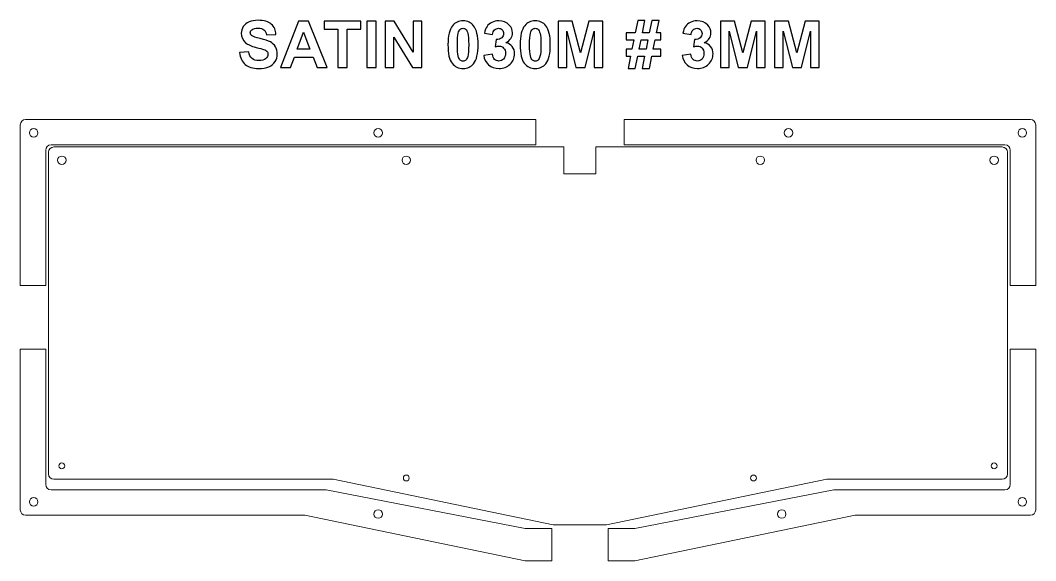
# Model space of a CAD drawing. Header units: centimetres. Extents: x -93 to 10, y -23 to 17.
# Drawn here: x -50.16 to -12.14, y -3.49 to 16.73 of the extents above; entities that cross this region are included whole.
import ezdxf

# ---------------------------------------------------------------- set-up
doc = ezdxf.new("R2010")
doc.units = ezdxf.units.CM
doc.header["$MEASUREMENT"] = 0
doc.layers.add('CASE_LAYER', color=7, linetype='Continuous')

msp = doc.modelspace()

# ---------------------------------------------------------------- linework, layer by layer
at = {"layer": 'CASE_LAYER', "color": 250}
for points, knots in [([(-41.955, 15.52161), (-41.955, 15.52161), (-41.61232, 15.55564), (-41.61232, 15.55564), (-41.59167, 15.44101), (-41.55035, 15.35716), (-41.48757, 15.30329), (-41.42478, 15.24942), (-41.34013, 15.22268), (-41.2336, 15.22268), (-41.12099, 15.22268), (-41.03593, 15.24658), (-40.97882, 15.29438), (-40.92171, 15.34218), (-40.89295, 15.39807), (-40.89295, 15.46207), (-40.89295, 15.50339), (-40.9051, 15.53822), (-40.929, 15.56739), (-40.9529, 15.59614), (-40.99502, 15.62126), (-41.05497, 15.64232), (-41.09588, 15.6569), (-41.18904, 15.68202), (-41.33486, 15.71847), (-41.5224, 15.76546), (-41.65404, 15.82297), (-41.72979, 15.89143), (-41.83632, 15.98743), (-41.88938, 16.10449), (-41.88938, 16.24261), (-41.88938, 16.33132), (-41.86427, 16.41476), (-41.81445, 16.49212), (-41.76422, 16.56949), (-41.69212, 16.62822), (-41.59774, 16.66873), (-41.50336, 16.70923), (-41.38995, 16.72948), (-41.25628, 16.72948), (-41.03877, 16.72948), (-40.87472, 16.68128), (-40.76495, 16.58447), (-40.65478, 16.48767), (-40.59726, 16.35886), (-40.59159, 16.19724), (-40.59159, 16.19724), (-40.94399, 16.18509), (-40.94399, 16.18509), (-40.95897, 16.27501), (-40.99097, 16.33942), (-41.03998, 16.37871), (-41.08899, 16.418), (-41.16271, 16.43784), (-41.26074, 16.43784), (-41.362, 16.43784), (-41.44139, 16.41678), (-41.4985, 16.37466), (-41.53536, 16.34752), (-41.554, 16.31147), (-41.554, 16.2661), (-41.554, 16.22479), (-41.53658, 16.18955), (-41.50174, 16.16038), (-41.45759, 16.12271), (-41.35025, 16.08383), (-41.17973, 16.04332), (-41.0092, 16.00322), (-40.88323, 15.9611), (-40.80181, 15.91816), (-40.71999, 15.87482), (-40.65599, 15.81609), (-40.60982, 15.74115), (-40.56364, 15.66622), (-40.54055, 15.57387), (-40.54055, 15.4641), (-40.54055, 15.36445), (-40.5681, 15.27089), (-40.62359, 15.1838), (-40.67908, 15.09671), (-40.75726, 15.0319), (-40.85852, 14.98978), (-40.95978, 14.94725), (-41.08616, 14.92619), (-41.23724, 14.92619), (-41.45719, 14.92619), (-41.6261, 14.97682), (-41.74397, 15.07849), (-41.86184, 15.17975), (-41.93191, 15.32759), (-41.955, 15.52161)], [0, 0, 0, 0, 0.03333333, 0.03333333, 0.03333333, 0.06666667, 0.06666667, 0.06666667, 0.1, 0.1, 0.1, 0.13333333, 0.13333333, 0.13333333, 0.16666667, 0.16666667, 0.16666667, 0.2, 0.2, 0.2, 0.23333333, 0.23333333, 0.23333333, 0.26666667, 0.26666667, 0.26666667, 0.3, 0.3, 0.3, 0.33333333, 0.33333333, 0.33333333, 0.36666667, 0.36666667, 0.36666667, 0.4, 0.4, 0.4, 0.43333333, 0.43333333, 0.43333333, 0.46666667, 0.46666667, 0.46666667, 0.5, 0.5, 0.5, 0.53333333, 0.53333333, 0.53333333, 0.56666667, 0.56666667, 0.56666667, 0.6, 0.6, 0.6, 0.63333333, 0.63333333, 0.63333333, 0.66666667, 0.66666667, 0.66666667, 0.7, 0.7, 0.7, 0.73333333, 0.73333333, 0.73333333, 0.76666667, 0.76666667, 0.76666667, 0.8, 0.8, 0.8, 0.83333333, 0.83333333, 0.83333333, 0.86666667, 0.86666667, 0.86666667, 0.9, 0.9, 0.9, 0.93333333, 0.93333333, 0.93333333, 0.96666667, 0.96666667, 0.96666667, 1, 1, 1, 1]), ([(-38.67407, 14.95778), (-38.67407, 14.95778), (-39.05361, 14.95778), (-39.05361, 14.95778), (-39.05361, 14.95778), (-39.20388, 15.35392), (-39.20388, 15.35392), (-39.20388, 15.35392), (-39.90179, 15.35392), (-39.90179, 15.35392), (-39.90179, 15.35392), (-40.04639, 14.95778), (-40.04639, 14.95778), (-40.04639, 14.95778), (-40.41904, 14.95778), (-40.41904, 14.95778), (-40.41904, 14.95778), (-39.74341, 16.69789), (-39.74341, 16.69789), (-39.74341, 16.69789), (-39.37117, 16.69789), (-39.37117, 16.69789), (-39.37117, 16.69789), (-38.67407, 14.95778), (-38.67407, 14.95778)], [0, 0, 0, 0, 0.125, 0.125, 0.125, 0.25, 0.25, 0.25, 0.375, 0.375, 0.375, 0.5, 0.5, 0.5, 0.625, 0.625, 0.625, 0.75, 0.75, 0.75, 0.875, 0.875, 0.875, 1, 1, 1, 1]), ([(-38.2755, 14.95778), (-38.2755, 14.95778), (-38.2755, 16.40382), (-38.2755, 16.40382), (-38.2755, 16.40382), (-38.79072, 16.40382), (-38.79072, 16.40382), (-38.79072, 16.40382), (-38.79072, 16.69789), (-38.79072, 16.69789), (-38.79072, 16.69789), (-37.4103, 16.69789), (-37.4103, 16.69789), (-37.4103, 16.69789), (-37.4103, 16.40382), (-37.4103, 16.40382), (-37.4103, 16.40382), (-37.9231, 16.40382), (-37.9231, 16.40382), (-37.9231, 16.40382), (-37.9231, 14.95778), (-37.9231, 14.95778), (-37.9231, 14.95778), (-38.2755, 14.95778), (-38.2755, 14.95778)], [0, 0, 0, 0, 0.125, 0.125, 0.125, 0.25, 0.25, 0.25, 0.375, 0.375, 0.375, 0.5, 0.5, 0.5, 0.625, 0.625, 0.625, 0.75, 0.75, 0.75, 0.875, 0.875, 0.875, 1, 1, 1, 1]), ([(-37.19441, 14.95778), (-37.19441, 14.95778), (-37.19441, 16.69789), (-37.19441, 16.69789), (-37.19441, 16.69789), (-36.84201, 16.69789), (-36.84201, 16.69789), (-36.84201, 16.69789), (-36.84201, 14.95778), (-36.84201, 14.95778), (-36.84201, 14.95778), (-37.19441, 14.95778), (-37.19441, 14.95778)], [0, 0, 0, 0, 0.25, 0.25, 0.25, 0.5, 0.5, 0.5, 0.75, 0.75, 0.75, 1, 1, 1, 1]), ([(-36.50704, 14.95778), (-36.50704, 14.95778), (-36.50704, 16.69789), (-36.50704, 16.69789), (-36.50704, 16.69789), (-36.16598, 16.69789), (-36.16598, 16.69789), (-36.16598, 16.69789), (-35.44985, 15.53174), (-35.44985, 15.53174), (-35.44985, 15.53174), (-35.44985, 16.69789), (-35.44985, 16.69789), (-35.44985, 16.69789), (-35.12418, 16.69789), (-35.12418, 16.69789), (-35.12418, 16.69789), (-35.12418, 14.95778), (-35.12418, 14.95778), (-35.12418, 14.95778), (-35.47618, 14.95778), (-35.47618, 14.95778), (-35.47618, 14.95778), (-36.18137, 16.10165), (-36.18137, 16.10165), (-36.18137, 16.10165), (-36.18137, 14.95778), (-36.18137, 14.95778), (-36.18137, 14.95778), (-36.50704, 14.95778), (-36.50704, 14.95778)], [0, 0, 0, 0, 0.1, 0.1, 0.1, 0.2, 0.2, 0.2, 0.3, 0.3, 0.3, 0.4, 0.4, 0.4, 0.5, 0.5, 0.5, 0.6, 0.6, 0.6, 0.7, 0.7, 0.7, 0.8, 0.8, 0.8, 0.9, 0.9, 0.9, 1, 1, 1, 1]), ([(-33.58701, 16.70761), (-33.4185, 16.70761), (-33.28686, 16.64726), (-33.19168, 16.52655), (-33.07867, 16.38397), (-33.02196, 16.14702), (-33.02196, 15.81649), (-33.02196, 15.48637), (-33.07907, 15.24901), (-33.19289, 15.10481), (-33.28727, 14.98573), (-33.4185, 14.92619), (-33.58701, 14.92619), (-33.75632, 14.92619), (-33.89282, 14.9914), (-33.99652, 15.12183), (-34.10021, 15.25225), (-34.15206, 15.48516), (-34.15206, 15.81973), (-34.15206, 16.14823), (-34.09494, 16.38478), (-33.98112, 16.52898), (-33.88675, 16.64807), (-33.75551, 16.70761), (-33.58701, 16.70761)], [0, 0, 0, 0, 0.125, 0.125, 0.125, 0.25, 0.25, 0.25, 0.375, 0.375, 0.375, 0.5, 0.5, 0.5, 0.625, 0.625, 0.625, 0.75, 0.75, 0.75, 0.875, 0.875, 0.875, 1, 1, 1, 1]), ([(-33.58701, 16.43055), (-33.6267, 16.43055), (-33.66235, 16.41759), (-33.69313, 16.39167), (-33.72432, 16.36615), (-33.74862, 16.31997), (-33.76564, 16.25314), (-33.78832, 16.16686), (-33.79966, 16.02105), (-33.79966, 15.81649), (-33.79966, 15.61154), (-33.78953, 15.47098), (-33.76928, 15.39443), (-33.74903, 15.31787), (-33.72351, 15.26684), (-33.69273, 15.24132), (-33.66194, 15.2158), (-33.6267, 15.20324), (-33.58701, 15.20324), (-33.54731, 15.20324), (-33.51167, 15.2162), (-33.48048, 15.24213), (-33.44969, 15.26765), (-33.42539, 15.31382), (-33.40838, 15.38066), (-33.3857, 15.46612), (-33.37435, 15.61154), (-33.37435, 15.81649), (-33.37435, 16.02105), (-33.38448, 16.1616), (-33.40473, 16.23815), (-33.42499, 16.31471), (-33.4505, 16.36615), (-33.48129, 16.39167), (-33.51207, 16.41759), (-33.54731, 16.43055), (-33.58701, 16.43055)], [0, 0, 0, 0, 0.08333333, 0.08333333, 0.08333333, 0.16666667, 0.16666667, 0.16666667, 0.25, 0.25, 0.25, 0.33333333, 0.33333333, 0.33333333, 0.41666667, 0.41666667, 0.41666667, 0.5, 0.5, 0.5, 0.58333333, 0.58333333, 0.58333333, 0.66666667, 0.66666667, 0.66666667, 0.75, 0.75, 0.75, 0.83333333, 0.83333333, 0.83333333, 0.91666667, 0.91666667, 0.91666667, 1, 1, 1, 1]), ([(-32.81012, 15.41914), (-32.81012, 15.41914), (-32.48689, 15.45843), (-32.48689, 15.45843), (-32.47676, 15.3758), (-32.44922, 15.31261), (-32.40425, 15.26886), (-32.35929, 15.22512), (-32.30502, 15.20324), (-32.24142, 15.20324), (-32.17297, 15.20324), (-32.11545, 15.22957), (-32.06847, 15.28182), (-32.02188, 15.33407), (-31.99839, 15.40455), (-31.99839, 15.49367), (-31.99839, 15.57751), (-32.02067, 15.64435), (-32.06563, 15.69336), (-32.11059, 15.74237), (-32.16527, 15.76708), (-32.23008, 15.76708), (-32.27261, 15.76708), (-32.32324, 15.75857), (-32.38238, 15.74196), (-32.38238, 15.74196), (-32.34552, 16.01254), (-32.34552, 16.01254), (-32.2556, 16.01011), (-32.18715, 16.02996), (-32.13975, 16.07168), (-32.09236, 16.11299), (-32.06887, 16.16848), (-32.06887, 16.23775), (-32.06887, 16.29648), (-32.08629, 16.34306), (-32.12112, 16.3783), (-32.15596, 16.41314), (-32.20213, 16.43055), (-32.26006, 16.43055), (-32.31717, 16.43055), (-32.36577, 16.41071), (-32.40587, 16.37101), (-32.44638, 16.33132), (-32.47068, 16.27339), (-32.47959, 16.19724), (-32.47959, 16.19724), (-32.78581, 16.2495), (-32.78581, 16.2495), (-32.76435, 16.35562), (-32.73235, 16.44028), (-32.68901, 16.50387), (-32.64607, 16.56706), (-32.58572, 16.61688), (-32.50876, 16.65333), (-32.4318, 16.68938), (-32.34512, 16.70761), (-32.24952, 16.70761), (-32.08588, 16.70761), (-31.95465, 16.65536), (-31.85581, 16.55045), (-31.7744, 16.46458), (-31.73349, 16.36737), (-31.73349, 16.25922), (-31.73349, 16.10611), (-31.81693, 15.98338), (-31.98421, 15.89224), (-31.88457, 15.87077), (-31.80518, 15.82297), (-31.74523, 15.74844), (-31.68569, 15.67391), (-31.65572, 15.58399), (-31.65572, 15.47868), (-31.65572, 15.32597), (-31.71161, 15.19555), (-31.823, 15.0878), (-31.93439, 14.98006), (-32.07292, 14.92619), (-32.23899, 14.92619), (-32.39615, 14.92619), (-32.52658, 14.97155), (-32.62987, 15.06269), (-32.73356, 15.15342), (-32.79351, 15.2721), (-32.81012, 15.41914)], [0, 0, 0, 0, 0.03571429, 0.03571429, 0.03571429, 0.07142857, 0.07142857, 0.07142857, 0.10714286, 0.10714286, 0.10714286, 0.14285714, 0.14285714, 0.14285714, 0.17857143, 0.17857143, 0.17857143, 0.21428571, 0.21428571, 0.21428571, 0.25, 0.25, 0.25, 0.28571429, 0.28571429, 0.28571429, 0.32142857, 0.32142857, 0.32142857, 0.35714286, 0.35714286, 0.35714286, 0.39285714, 0.39285714, 0.39285714, 0.42857143, 0.42857143, 0.42857143, 0.46428571, 0.46428571, 0.46428571, 0.5, 0.5, 0.5, 0.53571429, 0.53571429, 0.53571429, 0.57142857, 0.57142857, 0.57142857, 0.60714286, 0.60714286, 0.60714286, 0.64285714, 0.64285714, 0.64285714, 0.67857143, 0.67857143, 0.67857143, 0.71428571, 0.71428571, 0.71428571, 0.75, 0.75, 0.75, 0.78571429, 0.78571429, 0.78571429, 0.82142857, 0.82142857, 0.82142857, 0.85714286, 0.85714286, 0.85714286, 0.89285714, 0.89285714, 0.89285714, 0.92857143, 0.92857143, 0.92857143, 0.96428571, 0.96428571, 0.96428571, 1, 1, 1, 1]), ([(-30.88369, 16.70761), (-30.71518, 16.70761), (-30.58354, 16.64726), (-30.48836, 16.52655), (-30.37535, 16.38397), (-30.31864, 16.14702), (-30.31864, 15.81649), (-30.31864, 15.48637), (-30.37575, 15.24901), (-30.48957, 15.10481), (-30.58395, 14.98573), (-30.71518, 14.92619), (-30.88369, 14.92619), (-31.053, 14.92619), (-31.1895, 14.9914), (-31.2932, 15.12183), (-31.39689, 15.25225), (-31.44874, 15.48516), (-31.44874, 15.81973), (-31.44874, 16.14823), (-31.39162, 16.38478), (-31.2778, 16.52898), (-31.18343, 16.64807), (-31.05219, 16.70761), (-30.88369, 16.70761)], [0, 0, 0, 0, 0.125, 0.125, 0.125, 0.25, 0.25, 0.25, 0.375, 0.375, 0.375, 0.5, 0.5, 0.5, 0.625, 0.625, 0.625, 0.75, 0.75, 0.75, 0.875, 0.875, 0.875, 1, 1, 1, 1]), ([(-30.88369, 16.43055), (-30.92338, 16.43055), (-30.95903, 16.41759), (-30.98981, 16.39167), (-31.021, 16.36615), (-31.0453, 16.31997), (-31.06232, 16.25314), (-31.085, 16.16686), (-31.09634, 16.02105), (-31.09634, 15.81649), (-31.09634, 15.61154), (-31.08621, 15.47098), (-31.06596, 15.39443), (-31.04571, 15.31787), (-31.02019, 15.26684), (-30.98941, 15.24132), (-30.95862, 15.2158), (-30.92338, 15.20324), (-30.88369, 15.20324), (-30.84399, 15.20324), (-30.80835, 15.2162), (-30.77716, 15.24213), (-30.74637, 15.26765), (-30.72207, 15.31382), (-30.70506, 15.38066), (-30.68238, 15.46612), (-30.67103, 15.61154), (-30.67103, 15.81649), (-30.67103, 16.02105), (-30.68116, 16.1616), (-30.70141, 16.23815), (-30.72167, 16.31471), (-30.74718, 16.36615), (-30.77797, 16.39167), (-30.80875, 16.41759), (-30.84399, 16.43055), (-30.88369, 16.43055)], [0, 0, 0, 0, 0.08333333, 0.08333333, 0.08333333, 0.16666667, 0.16666667, 0.16666667, 0.25, 0.25, 0.25, 0.33333333, 0.33333333, 0.33333333, 0.41666667, 0.41666667, 0.41666667, 0.5, 0.5, 0.5, 0.58333333, 0.58333333, 0.58333333, 0.66666667, 0.66666667, 0.66666667, 0.75, 0.75, 0.75, 0.83333333, 0.83333333, 0.83333333, 0.91666667, 0.91666667, 0.91666667, 1, 1, 1, 1]), ([(-30.0266, 14.95778), (-30.0266, 14.95778), (-30.0266, 16.69789), (-30.0266, 16.69789), (-30.0266, 16.69789), (-29.49881, 16.69789), (-29.49881, 16.69789), (-29.49881, 16.69789), (-29.18692, 15.51108), (-29.18692, 15.51108), (-29.18692, 15.51108), (-28.87868, 16.69789), (-28.87868, 16.69789), (-28.87868, 16.69789), (-28.34968, 16.69789), (-28.34968, 16.69789), (-28.34968, 16.69789), (-28.34968, 14.95778), (-28.34968, 14.95778), (-28.34968, 14.95778), (-28.67534, 14.95778), (-28.67534, 14.95778), (-28.67534, 14.95778), (-28.67655, 16.32767), (-28.67655, 16.32767), (-28.67655, 16.32767), (-29.01963, 14.95778), (-29.01963, 14.95778), (-29.01963, 14.95778), (-29.35826, 14.95778), (-29.35826, 14.95778), (-29.35826, 14.95778), (-29.69972, 16.32767), (-29.69972, 16.32767), (-29.69972, 16.32767), (-29.70093, 14.95778), (-29.70093, 14.95778), (-29.70093, 14.95778), (-30.0266, 14.95778), (-30.0266, 14.95778)], [0, 0, 0, 0, 0.07692308, 0.07692308, 0.07692308, 0.15384615, 0.15384615, 0.15384615, 0.23076923, 0.23076923, 0.23076923, 0.30769231, 0.30769231, 0.30769231, 0.38461538, 0.38461538, 0.38461538, 0.46153846, 0.46153846, 0.46153846, 0.53846154, 0.53846154, 0.53846154, 0.61538462, 0.61538462, 0.61538462, 0.69230769, 0.69230769, 0.69230769, 0.76923077, 0.76923077, 0.76923077, 0.84615385, 0.84615385, 0.84615385, 0.92307692, 0.92307692, 0.92307692, 1, 1, 1, 1]), ([(-27.31517, 15.39038), (-27.31517, 15.39038), (-27.4776, 15.39038), (-27.4776, 15.39038), (-27.4776, 15.39038), (-27.4776, 15.65285), (-27.4776, 15.65285), (-27.4776, 15.65285), (-27.2617, 15.65285), (-27.2617, 15.65285), (-27.2617, 15.65285), (-27.19041, 16.00282), (-27.19041, 16.00282), (-27.19041, 16.00282), (-27.4776, 16.00282), (-27.4776, 16.00282), (-27.4776, 16.00282), (-27.4776, 16.26529), (-27.4776, 16.26529), (-27.4776, 16.26529), (-27.13695, 16.26529), (-27.13695, 16.26529), (-27.13695, 16.26529), (-27.04257, 16.72705), (-27.04257, 16.72705), (-27.04257, 16.72705), (-26.77483, 16.72705), (-26.77483, 16.72705), (-26.77483, 16.72705), (-26.8688, 16.26529), (-26.8688, 16.26529), (-26.8688, 16.26529), (-26.61362, 16.26529), (-26.61362, 16.26529), (-26.61362, 16.26529), (-26.52248, 16.72705), (-26.52248, 16.72705), (-26.52248, 16.72705), (-26.24502, 16.72705), (-26.24502, 16.72705), (-26.24502, 16.72705), (-26.33899, 16.26529), (-26.33899, 16.26529), (-26.33899, 16.26529), (-26.17738, 16.26529), (-26.17738, 16.26529), (-26.17738, 16.26529), (-26.17738, 16.00282), (-26.17738, 16.00282), (-26.17738, 16.00282), (-26.39205, 16.00282), (-26.39205, 16.00282), (-26.39205, 16.00282), (-26.46294, 15.65285), (-26.46294, 15.65285), (-26.46294, 15.65285), (-26.17738, 15.65285), (-26.17738, 15.65285), (-26.17738, 15.65285), (-26.17738, 15.39038), (-26.17738, 15.39038), (-26.17738, 15.39038), (-26.51641, 15.39038), (-26.51641, 15.39038), (-26.51641, 15.39038), (-26.60997, 14.92862), (-26.60997, 14.92862), (-26.60997, 14.92862), (-26.87731, 14.92862), (-26.87731, 14.92862), (-26.87731, 14.92862), (-26.78617, 15.39038), (-26.78617, 15.39038), (-26.78617, 15.39038), (-27.04743, 15.39038), (-27.04743, 15.39038), (-27.04743, 15.39038), (-27.14181, 14.92862), (-27.14181, 14.92862), (-27.14181, 14.92862), (-27.40955, 14.92862), (-27.40955, 14.92862), (-27.40955, 14.92862), (-27.31517, 15.39038), (-27.31517, 15.39038)], [0, 0, 0, 0, 0.03571429, 0.03571429, 0.03571429, 0.07142857, 0.07142857, 0.07142857, 0.10714286, 0.10714286, 0.10714286, 0.14285714, 0.14285714, 0.14285714, 0.17857143, 0.17857143, 0.17857143, 0.21428571, 0.21428571, 0.21428571, 0.25, 0.25, 0.25, 0.28571429, 0.28571429, 0.28571429, 0.32142857, 0.32142857, 0.32142857, 0.35714286, 0.35714286, 0.35714286, 0.39285714, 0.39285714, 0.39285714, 0.42857143, 0.42857143, 0.42857143, 0.46428571, 0.46428571, 0.46428571, 0.5, 0.5, 0.5, 0.53571429, 0.53571429, 0.53571429, 0.57142857, 0.57142857, 0.57142857, 0.60714286, 0.60714286, 0.60714286, 0.64285714, 0.64285714, 0.64285714, 0.67857143, 0.67857143, 0.67857143, 0.71428571, 0.71428571, 0.71428571, 0.75, 0.75, 0.75, 0.78571429, 0.78571429, 0.78571429, 0.82142857, 0.82142857, 0.82142857, 0.85714286, 0.85714286, 0.85714286, 0.89285714, 0.89285714, 0.89285714, 0.92857143, 0.92857143, 0.92857143, 0.96428571, 0.96428571, 0.96428571, 1, 1, 1, 1]), ([(-25.38024, 15.41914), (-25.38024, 15.41914), (-25.05701, 15.45843), (-25.05701, 15.45843), (-25.04688, 15.3758), (-25.01934, 15.31261), (-24.97437, 15.26886), (-24.92941, 15.22512), (-24.87514, 15.20324), (-24.81154, 15.20324), (-24.74309, 15.20324), (-24.68557, 15.22957), (-24.63859, 15.28182), (-24.592, 15.33407), (-24.56851, 15.40455), (-24.56851, 15.49367), (-24.56851, 15.57751), (-24.59079, 15.64435), (-24.63575, 15.69336), (-24.68071, 15.74237), (-24.73539, 15.76708), (-24.8002, 15.76708), (-24.84273, 15.76708), (-24.89336, 15.75857), (-24.9525, 15.74196), (-24.9525, 15.74196), (-24.91564, 16.01254), (-24.91564, 16.01254), (-24.82572, 16.01011), (-24.75727, 16.02996), (-24.70987, 16.07168), (-24.66248, 16.11299), (-24.63899, 16.16848), (-24.63899, 16.23775), (-24.63899, 16.29648), (-24.65641, 16.34306), (-24.69124, 16.3783), (-24.72608, 16.41314), (-24.77225, 16.43055), (-24.83018, 16.43055), (-24.88729, 16.43055), (-24.93589, 16.41071), (-24.97599, 16.37101), (-25.0165, 16.33132), (-25.0408, 16.27339), (-25.04971, 16.19724), (-25.04971, 16.19724), (-25.35593, 16.2495), (-25.35593, 16.2495), (-25.33447, 16.35562), (-25.30247, 16.44028), (-25.25913, 16.50387), (-25.21619, 16.56706), (-25.15584, 16.61688), (-25.07888, 16.65333), (-25.00192, 16.68938), (-24.91524, 16.70761), (-24.81964, 16.70761), (-24.656, 16.70761), (-24.52477, 16.65536), (-24.42593, 16.55045), (-24.34452, 16.46458), (-24.30361, 16.36737), (-24.30361, 16.25922), (-24.30361, 16.10611), (-24.38705, 15.98338), (-24.55433, 15.89224), (-24.45469, 15.87077), (-24.3753, 15.82297), (-24.31535, 15.74844), (-24.25581, 15.67391), (-24.22584, 15.58399), (-24.22584, 15.47868), (-24.22584, 15.32597), (-24.28173, 15.19555), (-24.39312, 15.0878), (-24.50451, 14.98006), (-24.64304, 14.92619), (-24.80911, 14.92619), (-24.96627, 14.92619), (-25.0967, 14.97155), (-25.19999, 15.06269), (-25.30368, 15.15342), (-25.36363, 15.2721), (-25.38024, 15.41914)], [0, 0, 0, 0, 0.03571429, 0.03571429, 0.03571429, 0.07142857, 0.07142857, 0.07142857, 0.10714286, 0.10714286, 0.10714286, 0.14285714, 0.14285714, 0.14285714, 0.17857143, 0.17857143, 0.17857143, 0.21428571, 0.21428571, 0.21428571, 0.25, 0.25, 0.25, 0.28571429, 0.28571429, 0.28571429, 0.32142857, 0.32142857, 0.32142857, 0.35714286, 0.35714286, 0.35714286, 0.39285714, 0.39285714, 0.39285714, 0.42857143, 0.42857143, 0.42857143, 0.46428571, 0.46428571, 0.46428571, 0.5, 0.5, 0.5, 0.53571429, 0.53571429, 0.53571429, 0.57142857, 0.57142857, 0.57142857, 0.60714286, 0.60714286, 0.60714286, 0.64285714, 0.64285714, 0.64285714, 0.67857143, 0.67857143, 0.67857143, 0.71428571, 0.71428571, 0.71428571, 0.75, 0.75, 0.75, 0.78571429, 0.78571429, 0.78571429, 0.82142857, 0.82142857, 0.82142857, 0.85714286, 0.85714286, 0.85714286, 0.89285714, 0.89285714, 0.89285714, 0.92857143, 0.92857143, 0.92857143, 0.96428571, 0.96428571, 0.96428571, 1, 1, 1, 1]), ([(-23.94838, 14.95778), (-23.94838, 14.95778), (-23.94838, 16.69789), (-23.94838, 16.69789), (-23.94838, 16.69789), (-23.42059, 16.69789), (-23.42059, 16.69789), (-23.42059, 16.69789), (-23.1087, 15.51108), (-23.1087, 15.51108), (-23.1087, 15.51108), (-22.80046, 16.69789), (-22.80046, 16.69789), (-22.80046, 16.69789), (-22.27146, 16.69789), (-22.27146, 16.69789), (-22.27146, 16.69789), (-22.27146, 14.95778), (-22.27146, 14.95778), (-22.27146, 14.95778), (-22.59712, 14.95778), (-22.59712, 14.95778), (-22.59712, 14.95778), (-22.59833, 16.32767), (-22.59833, 16.32767), (-22.59833, 16.32767), (-22.94141, 14.95778), (-22.94141, 14.95778), (-22.94141, 14.95778), (-23.28004, 14.95778), (-23.28004, 14.95778), (-23.28004, 14.95778), (-23.6215, 16.32767), (-23.6215, 16.32767), (-23.6215, 16.32767), (-23.62271, 14.95778), (-23.62271, 14.95778), (-23.62271, 14.95778), (-23.94838, 14.95778), (-23.94838, 14.95778)], [0, 0, 0, 0, 0.07692308, 0.07692308, 0.07692308, 0.15384615, 0.15384615, 0.15384615, 0.23076923, 0.23076923, 0.23076923, 0.30769231, 0.30769231, 0.30769231, 0.38461538, 0.38461538, 0.38461538, 0.46153846, 0.46153846, 0.46153846, 0.53846154, 0.53846154, 0.53846154, 0.61538462, 0.61538462, 0.61538462, 0.69230769, 0.69230769, 0.69230769, 0.76923077, 0.76923077, 0.76923077, 0.84615385, 0.84615385, 0.84615385, 0.92307692, 0.92307692, 0.92307692, 1, 1, 1, 1]), ([(-21.92392, 14.95778), (-21.92392, 14.95778), (-21.92392, 16.69789), (-21.92392, 16.69789), (-21.92392, 16.69789), (-21.39613, 16.69789), (-21.39613, 16.69789), (-21.39613, 16.69789), (-21.08424, 15.51108), (-21.08424, 15.51108), (-21.08424, 15.51108), (-20.776, 16.69789), (-20.776, 16.69789), (-20.776, 16.69789), (-20.247, 16.69789), (-20.247, 16.69789), (-20.247, 16.69789), (-20.247, 14.95778), (-20.247, 14.95778), (-20.247, 14.95778), (-20.57266, 14.95778), (-20.57266, 14.95778), (-20.57266, 14.95778), (-20.57387, 16.32767), (-20.57387, 16.32767), (-20.57387, 16.32767), (-20.91695, 14.95778), (-20.91695, 14.95778), (-20.91695, 14.95778), (-21.25558, 14.95778), (-21.25558, 14.95778), (-21.25558, 14.95778), (-21.59704, 16.32767), (-21.59704, 16.32767), (-21.59704, 16.32767), (-21.59825, 14.95778), (-21.59825, 14.95778), (-21.59825, 14.95778), (-21.92392, 14.95778), (-21.92392, 14.95778)], [0, 0, 0, 0, 0.07692308, 0.07692308, 0.07692308, 0.15384615, 0.15384615, 0.15384615, 0.23076923, 0.23076923, 0.23076923, 0.30769231, 0.30769231, 0.30769231, 0.38461538, 0.38461538, 0.38461538, 0.46153846, 0.46153846, 0.46153846, 0.53846154, 0.53846154, 0.53846154, 0.61538462, 0.61538462, 0.61538462, 0.69230769, 0.69230769, 0.69230769, 0.76923077, 0.76923077, 0.76923077, 0.84615385, 0.84615385, 0.84615385, 0.92307692, 0.92307692, 0.92307692, 1, 1, 1, 1]), ([(-39.31811, 15.64799), (-39.31811, 15.64799), (-39.55992, 16.29203), (-39.55992, 16.29203), (-39.55992, 16.29203), (-39.79485, 15.64799), (-39.79485, 15.64799), (-39.79485, 15.64799), (-39.31811, 15.64799), (-39.31811, 15.64799)], [0, 0, 0, 0, 0.33333333, 0.33333333, 0.33333333, 0.66666667, 0.66666667, 0.66666667, 1, 1, 1, 1]), ([(-26.92267, 16.00282), (-26.92267, 16.00282), (-26.99396, 15.65285), (-26.99396, 15.65285), (-26.99396, 15.65285), (-26.73432, 15.65285), (-26.73432, 15.65285), (-26.73432, 15.65285), (-26.66547, 16.00282), (-26.66547, 16.00282), (-26.66547, 16.00282), (-26.92267, 16.00282), (-26.92267, 16.00282)], [0, 0, 0, 0, 0.25, 0.25, 0.25, 0.5, 0.5, 0.5, 0.75, 0.75, 0.75, 1, 1, 1, 1])]:
    msp.add_open_spline(points, degree=3, knots=knots, dxfattribs=at)
at = {"layer": 'CASE_LAYER', "lineweight": 9}
for points, knots in [([(-30.86531, 12.06879), (-30.86531, 12.06879), (-49.0145, 12.06882), (-49.0145, 12.06882), (-49.12496, 12.06885), (-49.2145, 11.97927), (-49.2145, 11.86882), (-49.2145, 11.86882), (-49.2145, 6.80099), (-49.2145, 6.80099), (-49.2145, 6.80099), (-50.16432, 6.80099), (-50.16432, 6.80099), (-50.16432, 6.80099), (-50.16432, 12.81879), (-50.16432, 12.81879), (-50.16428, 12.92924), (-50.07478, 13.01879), (-49.96432, 13.01879), (-49.96432, 13.01879), (-30.86531, 13.01879), (-30.86531, 13.01879), (-30.86531, 13.01879), (-30.86531, 12.06879), (-30.86531, 12.06879)], [0, 0, 0, 0, 0.125, 0.125, 0.125, 0.25, 0.25, 0.25, 0.375, 0.375, 0.375, 0.5, 0.5, 0.5, 0.625, 0.625, 0.625, 0.75, 0.75, 0.75, 0.875, 0.875, 0.875, 1, 1, 1, 1]), ([(-27.55407, 12.06879), (-27.55407, 12.06879), (-13.29404, 12.06879), (-13.29404, 12.06879), (-13.18358, 12.06879), (-13.09409, 11.97924), (-13.09409, 11.86879), (-13.09409, 11.86879), (-13.09409, 6.80099), (-13.09409, 6.80099), (-13.09409, 6.80099), (-12.14434, 6.80099), (-12.14434, 6.80099), (-12.14434, 6.80099), (-12.14434, 12.81879), (-12.14434, 12.81879), (-12.14434, 12.92924), (-12.23388, 13.01879), (-12.34434, 13.01879), (-12.34434, 13.01879), (-27.55407, 13.01879), (-27.55407, 13.01879), (-27.55407, 13.01879), (-27.55407, 12.06879), (-27.55407, 12.06879)], [0, 0, 0, 0, 0.125, 0.125, 0.125, 0.25, 0.25, 0.25, 0.375, 0.375, 0.375, 0.5, 0.5, 0.5, 0.625, 0.625, 0.625, 0.75, 0.75, 0.75, 0.875, 0.875, 0.875, 1, 1, 1, 1]), ([(-49.66432, 12.35878), (-49.66432, 12.35878), (-49.66432, 12.35878), (-49.66432, 12.35878), (-49.57632, 12.35878), (-49.50432, 12.43078), (-49.50432, 12.51878), (-49.50432, 12.51878), (-49.50432, 12.51878), (-49.50432, 12.51878), (-49.50432, 12.60678), (-49.57632, 12.67878), (-49.66432, 12.67878), (-49.66432, 12.67878), (-49.66432, 12.67878), (-49.66432, 12.67878), (-49.75232, 12.67878), (-49.82432, 12.60678), (-49.82432, 12.51878), (-49.82432, 12.51878), (-49.82432, 12.51878), (-49.82432, 12.51878), (-49.82432, 12.43078), (-49.75232, 12.35878), (-49.66432, 12.35878)], [0, 0, 0, 0, 0.125, 0.125, 0.125, 0.25, 0.25, 0.25, 0.375, 0.375, 0.375, 0.5, 0.5, 0.5, 0.625, 0.625, 0.625, 0.75, 0.75, 0.75, 0.875, 0.875, 0.875, 1, 1, 1, 1]), ([(-36.76531, 12.35878), (-36.76531, 12.35878), (-36.76531, 12.35878), (-36.76531, 12.35878), (-36.67731, 12.35878), (-36.60531, 12.43078), (-36.60531, 12.51878), (-36.60531, 12.51878), (-36.60531, 12.51878), (-36.60531, 12.51878), (-36.60531, 12.60678), (-36.67731, 12.67878), (-36.76531, 12.67878), (-36.76531, 12.67878), (-36.76531, 12.67878), (-36.76531, 12.67878), (-36.85331, 12.67878), (-36.92531, 12.60678), (-36.92531, 12.51878), (-36.92531, 12.51878), (-36.92531, 12.51878), (-36.92531, 12.51878), (-36.92531, 12.43078), (-36.85331, 12.35878), (-36.76531, 12.35878)], [0, 0, 0, 0, 0.125, 0.125, 0.125, 0.25, 0.25, 0.25, 0.375, 0.375, 0.375, 0.5, 0.5, 0.5, 0.625, 0.625, 0.625, 0.75, 0.75, 0.75, 0.875, 0.875, 0.875, 1, 1, 1, 1]), ([(-21.39784, 12.35878), (-21.39784, 12.35878), (-21.39784, 12.35878), (-21.39784, 12.35878), (-21.30984, 12.35878), (-21.23784, 12.43078), (-21.23784, 12.51878), (-21.23784, 12.51878), (-21.23784, 12.51878), (-21.23784, 12.51878), (-21.23784, 12.60678), (-21.30984, 12.67878), (-21.39784, 12.67878), (-21.39784, 12.67878), (-21.39784, 12.67878), (-21.39784, 12.67878), (-21.48584, 12.67878), (-21.55784, 12.60678), (-21.55784, 12.51878), (-21.55784, 12.51878), (-21.55784, 12.51878), (-21.55784, 12.51878), (-21.55784, 12.43078), (-21.48584, 12.35878), (-21.39784, 12.35878)], [0, 0, 0, 0, 0.125, 0.125, 0.125, 0.25, 0.25, 0.25, 0.375, 0.375, 0.375, 0.5, 0.5, 0.5, 0.625, 0.625, 0.625, 0.75, 0.75, 0.75, 0.875, 0.875, 0.875, 1, 1, 1, 1]), ([(-12.64434, 12.35878), (-12.64434, 12.35878), (-12.64434, 12.35878), (-12.64434, 12.35878), (-12.55634, 12.35878), (-12.48434, 12.43078), (-12.48434, 12.51878), (-12.48434, 12.51878), (-12.48434, 12.51878), (-12.48434, 12.51878), (-12.48434, 12.60678), (-12.55634, 12.67878), (-12.64434, 12.67878), (-12.64434, 12.67878), (-12.64434, 12.67878), (-12.64434, 12.67878), (-12.73234, 12.67878), (-12.80434, 12.60678), (-12.80434, 12.51878), (-12.80434, 12.51878), (-12.80434, 12.51878), (-12.80434, 12.51878), (-12.80434, 12.43078), (-12.73234, 12.35878), (-12.64434, 12.35878)], [0, 0, 0, 0, 0.125, 0.125, 0.125, 0.25, 0.25, 0.25, 0.375, 0.375, 0.375, 0.5, 0.5, 0.5, 0.625, 0.625, 0.625, 0.75, 0.75, 0.75, 0.875, 0.875, 0.875, 1, 1, 1, 1]), ([(-48.90866, -0.44553), (-48.90866, -0.44553), (-38.45582, -0.44553), (-38.45582, -0.44553), (-38.45582, -0.44553), (-30.20966, -2.14573), (-30.20966, -2.14573), (-30.20966, -2.14573), (-28.20966, -2.14573), (-28.20966, -2.14573), (-28.20966, -2.14573), (-19.96349, -0.44553), (-19.96349, -0.44553), (-19.96349, -0.44553), (-13.39992, -0.44553), (-13.39992, -0.44553), (-13.28946, -0.44553), (-13.19992, -0.35598), (-13.19992, -0.24553), (-13.19992, -0.24553), (-13.19992, 11.79022), (-13.19992, 11.79022), (-13.19992, 11.90068), (-13.28946, 11.99022), (-13.39992, 11.99022), (-13.39992, 11.99022), (-28.60966, 11.99022), (-28.60966, 11.99022), (-28.60966, 11.99022), (-28.60966, 10.99027), (-28.60966, 10.99027), (-28.60966, 10.99027), (-29.80966, 10.99027), (-29.80966, 10.99027), (-29.80966, 10.99027), (-29.80966, 11.99022), (-29.80966, 11.99022), (-29.80966, 11.99022), (-48.90866, 11.99022), (-48.90866, 11.99022), (-49.01912, 11.99022), (-49.10866, 11.90068), (-49.10866, 11.79022), (-49.10866, 11.79022), (-49.10866, -0.24553), (-49.10866, -0.24553), (-49.10866, -0.35598), (-49.01912, -0.44553), (-48.90866, -0.44553)], [0, 0, 0, 0, 0.0625, 0.0625, 0.0625, 0.125, 0.125, 0.125, 0.1875, 0.1875, 0.1875, 0.25, 0.25, 0.25, 0.3125, 0.3125, 0.3125, 0.375, 0.375, 0.375, 0.4375, 0.4375, 0.4375, 0.5, 0.5, 0.5, 0.5625, 0.5625, 0.5625, 0.625, 0.625, 0.625, 0.6875, 0.6875, 0.6875, 0.75, 0.75, 0.75, 0.8125, 0.8125, 0.8125, 0.875, 0.875, 0.875, 0.9375, 0.9375, 0.9375, 1, 1, 1, 1]), ([(-48.61046, 11.33105), (-48.61046, 11.33105), (-48.61046, 11.33105), (-48.61046, 11.33105), (-48.52246, 11.33105), (-48.45046, 11.40305), (-48.45046, 11.49105), (-48.45046, 11.49105), (-48.45046, 11.49105), (-48.45046, 11.49105), (-48.45046, 11.57905), (-48.52246, 11.65105), (-48.61046, 11.65105), (-48.61046, 11.65105), (-48.61046, 11.65105), (-48.61046, 11.65105), (-48.69846, 11.65105), (-48.77046, 11.57905), (-48.77046, 11.49105), (-48.77046, 11.49105), (-48.77046, 11.49105), (-48.77046, 11.49105), (-48.77046, 11.40305), (-48.69846, 11.33105), (-48.61046, 11.33105)], [0, 0, 0, 0, 0.125, 0.125, 0.125, 0.25, 0.25, 0.25, 0.375, 0.375, 0.375, 0.5, 0.5, 0.5, 0.625, 0.625, 0.625, 0.75, 0.75, 0.75, 0.875, 0.875, 0.875, 1, 1, 1, 1]), ([(-35.71146, 11.33105), (-35.71146, 11.33105), (-35.71146, 11.33105), (-35.71146, 11.33105), (-35.62346, 11.33105), (-35.55146, 11.40305), (-35.55146, 11.49105), (-35.55146, 11.49105), (-35.55146, 11.49105), (-35.55146, 11.49105), (-35.55146, 11.57905), (-35.62346, 11.65105), (-35.71146, 11.65105), (-35.71146, 11.65105), (-35.71146, 11.65105), (-35.71146, 11.65105), (-35.79946, 11.65105), (-35.87146, 11.57905), (-35.87146, 11.49105), (-35.87146, 11.49105), (-35.87146, 11.49105), (-35.87146, 11.49105), (-35.87146, 11.40305), (-35.79946, 11.33105), (-35.71146, 11.33105)], [0, 0, 0, 0, 0.125, 0.125, 0.125, 0.25, 0.25, 0.25, 0.375, 0.375, 0.375, 0.5, 0.5, 0.5, 0.625, 0.625, 0.625, 0.75, 0.75, 0.75, 0.875, 0.875, 0.875, 1, 1, 1, 1]), ([(-22.45522, 11.33105), (-22.45522, 11.33105), (-22.45522, 11.33105), (-22.45522, 11.33105), (-22.36722, 11.33105), (-22.29522, 11.40305), (-22.29522, 11.49105), (-22.29522, 11.49105), (-22.29522, 11.49105), (-22.29522, 11.49105), (-22.29522, 11.57905), (-22.36722, 11.65105), (-22.45522, 11.65105), (-22.45522, 11.65105), (-22.45522, 11.65105), (-22.45522, 11.65105), (-22.54322, 11.65105), (-22.61522, 11.57905), (-22.61522, 11.49105), (-22.61522, 11.49105), (-22.61522, 11.49105), (-22.61522, 11.49105), (-22.61522, 11.40305), (-22.54322, 11.33105), (-22.45522, 11.33105)], [0, 0, 0, 0, 0.125, 0.125, 0.125, 0.25, 0.25, 0.25, 0.375, 0.375, 0.375, 0.5, 0.5, 0.5, 0.625, 0.625, 0.625, 0.75, 0.75, 0.75, 0.875, 0.875, 0.875, 1, 1, 1, 1]), ([(-13.70172, 11.33105), (-13.70172, 11.33105), (-13.70172, 11.33105), (-13.70172, 11.33105), (-13.61372, 11.33105), (-13.54172, 11.40305), (-13.54172, 11.49105), (-13.54172, 11.49105), (-13.54172, 11.49105), (-13.54172, 11.49105), (-13.54172, 11.57905), (-13.61372, 11.65105), (-13.70172, 11.65105), (-13.70172, 11.65105), (-13.70172, 11.65105), (-13.70172, 11.65105), (-13.78972, 11.65105), (-13.86172, 11.57905), (-13.86172, 11.49105), (-13.86172, 11.49105), (-13.86172, 11.49105), (-13.86172, 11.49105), (-13.86172, 11.40305), (-13.78972, 11.33105), (-13.70172, 11.33105)], [0, 0, 0, 0, 0.125, 0.125, 0.125, 0.25, 0.25, 0.25, 0.375, 0.375, 0.375, 0.5, 0.5, 0.5, 0.625, 0.625, 0.625, 0.75, 0.75, 0.75, 0.875, 0.875, 0.875, 1, 1, 1, 1]), ([(-30.26531, -3.49179), (-30.26531, -3.49179), (-31.26531, -3.49179), (-31.26531, -3.49179), (-31.26531, -3.49179), (-39.51148, -1.79159), (-39.51148, -1.79159), (-39.51148, -1.79159), (-49.96432, -1.79159), (-49.96432, -1.79159), (-50.07478, -1.79158), (-50.16431, -1.70205), (-50.16432, -1.59159), (-50.16432, -1.59159), (-50.16432, 4.42637), (-50.16432, 4.42637), (-50.16432, 4.42637), (-49.2145, 4.42637), (-49.2145, 4.42637), (-49.2145, 4.42637), (-49.2145, -0.64158), (-49.2145, -0.64158), (-49.21445, -0.75204), (-49.12496, -0.84153), (-49.0145, -0.84158), (-49.0145, -0.84158), (-38.71148, -0.84142), (-38.71148, -0.84142), (-38.71148, -0.84142), (-31.26531, -2.29323), (-31.26531, -2.29323), (-31.26531, -2.29323), (-30.26531, -2.29323), (-30.26531, -2.29323), (-30.26531, -2.29323), (-30.26531, -3.49179), (-30.26531, -3.49179)], [0, 0, 0, 0, 0.08333333, 0.08333333, 0.08333333, 0.16666667, 0.16666667, 0.16666667, 0.25, 0.25, 0.25, 0.33333333, 0.33333333, 0.33333333, 0.41666667, 0.41666667, 0.41666667, 0.5, 0.5, 0.5, 0.58333333, 0.58333333, 0.58333333, 0.66666667, 0.66666667, 0.66666667, 0.75, 0.75, 0.75, 0.83333333, 0.83333333, 0.83333333, 0.91666667, 0.91666667, 0.91666667, 1, 1, 1, 1]), ([(-28.15407, -2.2934), (-28.15407, -2.2934), (-27.15407, -2.2934), (-27.15407, -2.2934), (-27.15407, -2.2934), (-19.70789, -0.84159), (-19.70789, -0.84159), (-19.70789, -0.84159), (-13.29409, -0.84159), (-13.29409, -0.84159), (-13.18363, -0.84154), (-13.09409, -0.75205), (-13.09409, -0.64159), (-13.09409, -0.64159), (-13.09409, 4.4262), (-13.09409, 4.4262), (-13.09409, 4.4262), (-12.14434, 4.4262), (-12.14434, 4.4262), (-12.14434, 4.4262), (-12.14434, -1.59176), (-12.14434, -1.59176), (-12.14429, -1.70221), (-12.23388, -1.79171), (-12.34434, -1.79176), (-12.34434, -1.79176), (-18.9079, -1.79176), (-18.9079, -1.79176), (-18.9079, -1.79176), (-27.15407, -3.49196), (-27.15407, -3.49196), (-27.15407, -3.49196), (-28.15407, -3.49196), (-28.15407, -3.49196), (-28.15407, -3.49196), (-28.15407, -2.2934), (-28.15407, -2.2934)], [0, 0, 0, 0, 0.08333333, 0.08333333, 0.08333333, 0.16666667, 0.16666667, 0.16666667, 0.25, 0.25, 0.25, 0.33333333, 0.33333333, 0.33333333, 0.41666667, 0.41666667, 0.41666667, 0.5, 0.5, 0.5, 0.58333333, 0.58333333, 0.58333333, 0.66666667, 0.66666667, 0.66666667, 0.75, 0.75, 0.75, 0.83333333, 0.83333333, 0.83333333, 0.91666667, 0.91666667, 0.91666667, 1, 1, 1, 1]), ([(-48.61046, -0.0547), (-48.61046, -0.0547), (-48.61046, -0.0547), (-48.61046, -0.0547), (-48.54996, -0.0547), (-48.50046, -0.0052), (-48.50046, 0.0553), (-48.50046, 0.0553), (-48.50046, 0.0553), (-48.50046, 0.0553), (-48.50046, 0.1158), (-48.54996, 0.1653), (-48.61046, 0.1653), (-48.61046, 0.1653), (-48.61046, 0.1653), (-48.61046, 0.1653), (-48.67096, 0.1653), (-48.72046, 0.1158), (-48.72046, 0.0553), (-48.72046, 0.0553), (-48.72046, 0.0553), (-48.72046, 0.0553), (-48.72046, -0.0052), (-48.67096, -0.0547), (-48.61046, -0.0547)], [0, 0, 0, 0, 0.125, 0.125, 0.125, 0.25, 0.25, 0.25, 0.375, 0.375, 0.375, 0.5, 0.5, 0.5, 0.625, 0.625, 0.625, 0.75, 0.75, 0.75, 0.875, 0.875, 0.875, 1, 1, 1, 1]), ([(-13.70172, -0.0547), (-13.70172, -0.0547), (-13.70172, -0.0547), (-13.70172, -0.0547), (-13.64122, -0.0547), (-13.59172, -0.0052), (-13.59172, 0.0553), (-13.59172, 0.0553), (-13.59172, 0.0553), (-13.59172, 0.0553), (-13.59172, 0.1158), (-13.64122, 0.1653), (-13.70172, 0.1653), (-13.70172, 0.1653), (-13.70172, 0.1653), (-13.70172, 0.1653), (-13.76222, 0.1653), (-13.81172, 0.1158), (-13.81172, 0.0553), (-13.81172, 0.0553), (-13.81172, 0.0553), (-13.81172, 0.0553), (-13.81172, -0.0052), (-13.76222, -0.0547), (-13.70172, -0.0547)], [0, 0, 0, 0, 0.125, 0.125, 0.125, 0.25, 0.25, 0.25, 0.375, 0.375, 0.375, 0.5, 0.5, 0.5, 0.625, 0.625, 0.625, 0.75, 0.75, 0.75, 0.875, 0.875, 0.875, 1, 1, 1, 1]), ([(-35.71146, -0.50857), (-35.71146, -0.50857), (-35.71146, -0.50857), (-35.71146, -0.50857), (-35.65096, -0.50857), (-35.60146, -0.45907), (-35.60146, -0.39857), (-35.60146, -0.39857), (-35.60146, -0.39857), (-35.60146, -0.39857), (-35.60146, -0.33807), (-35.65096, -0.28857), (-35.71146, -0.28857), (-35.71146, -0.28857), (-35.71146, -0.28857), (-35.71146, -0.28857), (-35.77196, -0.28857), (-35.82146, -0.33807), (-35.82146, -0.39857), (-35.82146, -0.39857), (-35.82146, -0.39857), (-35.82146, -0.39857), (-35.82146, -0.45907), (-35.77196, -0.50857), (-35.71146, -0.50857)], [0, 0, 0, 0, 0.125, 0.125, 0.125, 0.25, 0.25, 0.25, 0.375, 0.375, 0.375, 0.5, 0.5, 0.5, 0.625, 0.625, 0.625, 0.75, 0.75, 0.75, 0.875, 0.875, 0.875, 1, 1, 1, 1]), ([(-22.71146, -0.50857), (-22.71146, -0.50857), (-22.71146, -0.50857), (-22.71146, -0.50857), (-22.65096, -0.50857), (-22.60146, -0.45907), (-22.60146, -0.39857), (-22.60146, -0.39857), (-22.60146, -0.39857), (-22.60146, -0.39857), (-22.60146, -0.33807), (-22.65096, -0.28857), (-22.71146, -0.28857), (-22.71146, -0.28857), (-22.71146, -0.28857), (-22.71146, -0.28857), (-22.77196, -0.28857), (-22.82146, -0.33807), (-22.82146, -0.39857), (-22.82146, -0.39857), (-22.82146, -0.39857), (-22.82146, -0.39857), (-22.82146, -0.45907), (-22.77196, -0.50857), (-22.71146, -0.50857)], [0, 0, 0, 0, 0.125, 0.125, 0.125, 0.25, 0.25, 0.25, 0.375, 0.375, 0.375, 0.5, 0.5, 0.5, 0.625, 0.625, 0.625, 0.75, 0.75, 0.75, 0.875, 0.875, 0.875, 1, 1, 1, 1]), ([(-49.66432, -1.45159), (-49.66432, -1.45159), (-49.66432, -1.45159), (-49.66432, -1.45159), (-49.57632, -1.45159), (-49.50432, -1.37959), (-49.50432, -1.29159), (-49.50432, -1.29159), (-49.50432, -1.29159), (-49.50432, -1.29159), (-49.50432, -1.20359), (-49.57632, -1.13159), (-49.66432, -1.13159), (-49.66432, -1.13159), (-49.66432, -1.13159), (-49.66432, -1.13159), (-49.75232, -1.13159), (-49.82432, -1.20359), (-49.82432, -1.29159), (-49.82432, -1.29159), (-49.82432, -1.29159), (-49.82432, -1.29159), (-49.82432, -1.37959), (-49.75232, -1.45159), (-49.66432, -1.45159)], [0, 0, 0, 0, 0.125, 0.125, 0.125, 0.25, 0.25, 0.25, 0.375, 0.375, 0.375, 0.5, 0.5, 0.5, 0.625, 0.625, 0.625, 0.75, 0.75, 0.75, 0.875, 0.875, 0.875, 1, 1, 1, 1]), ([(-12.64434, -1.45176), (-12.64434, -1.45176), (-12.64434, -1.45176), (-12.64434, -1.45176), (-12.55634, -1.45176), (-12.48434, -1.37976), (-12.48434, -1.29176), (-12.48434, -1.29176), (-12.48434, -1.29176), (-12.48434, -1.29176), (-12.48434, -1.20376), (-12.55634, -1.13176), (-12.64434, -1.13176), (-12.64434, -1.13176), (-12.64434, -1.13176), (-12.64434, -1.13176), (-12.73234, -1.13176), (-12.80434, -1.20376), (-12.80434, -1.29176), (-12.80434, -1.29176), (-12.80434, -1.29176), (-12.80434, -1.29176), (-12.80434, -1.37976), (-12.73234, -1.45176), (-12.64434, -1.45176)], [0, 0, 0, 0, 0.125, 0.125, 0.125, 0.25, 0.25, 0.25, 0.375, 0.375, 0.375, 0.5, 0.5, 0.5, 0.625, 0.625, 0.625, 0.75, 0.75, 0.75, 0.875, 0.875, 0.875, 1, 1, 1, 1]), ([(-36.76531, -1.90546), (-36.76531, -1.90546), (-36.76531, -1.90546), (-36.76531, -1.90546), (-36.67731, -1.90546), (-36.60531, -1.83346), (-36.60531, -1.74546), (-36.60531, -1.74546), (-36.60531, -1.74546), (-36.60531, -1.74546), (-36.60531, -1.65746), (-36.67731, -1.58546), (-36.76531, -1.58546), (-36.76531, -1.58546), (-36.76531, -1.58546), (-36.76531, -1.58546), (-36.85331, -1.58546), (-36.92531, -1.65746), (-36.92531, -1.74546), (-36.92531, -1.74546), (-36.92531, -1.74546), (-36.92531, -1.74546), (-36.92531, -1.83346), (-36.85331, -1.90546), (-36.76531, -1.90546)], [0, 0, 0, 0, 0.125, 0.125, 0.125, 0.25, 0.25, 0.25, 0.375, 0.375, 0.375, 0.5, 0.5, 0.5, 0.625, 0.625, 0.625, 0.75, 0.75, 0.75, 0.875, 0.875, 0.875, 1, 1, 1, 1]), ([(-21.65408, -1.90563), (-21.65408, -1.90563), (-21.65408, -1.90563), (-21.65408, -1.90563), (-21.56608, -1.90563), (-21.49408, -1.83363), (-21.49408, -1.74563), (-21.49408, -1.74563), (-21.49408, -1.74563), (-21.49408, -1.74563), (-21.49408, -1.65763), (-21.56608, -1.58563), (-21.65408, -1.58563), (-21.65408, -1.58563), (-21.65408, -1.58563), (-21.65408, -1.58563), (-21.74208, -1.58563), (-21.81408, -1.65763), (-21.81408, -1.74563), (-21.81408, -1.74563), (-21.81408, -1.74563), (-21.81408, -1.74563), (-21.81408, -1.83363), (-21.74208, -1.90563), (-21.65408, -1.90563)], [0, 0, 0, 0, 0.125, 0.125, 0.125, 0.25, 0.25, 0.25, 0.375, 0.375, 0.375, 0.5, 0.5, 0.5, 0.625, 0.625, 0.625, 0.75, 0.75, 0.75, 0.875, 0.875, 0.875, 1, 1, 1, 1])]:
    msp.add_open_spline(points, degree=3, knots=knots, dxfattribs=at)

doc.saveas('drawing.dxf')
